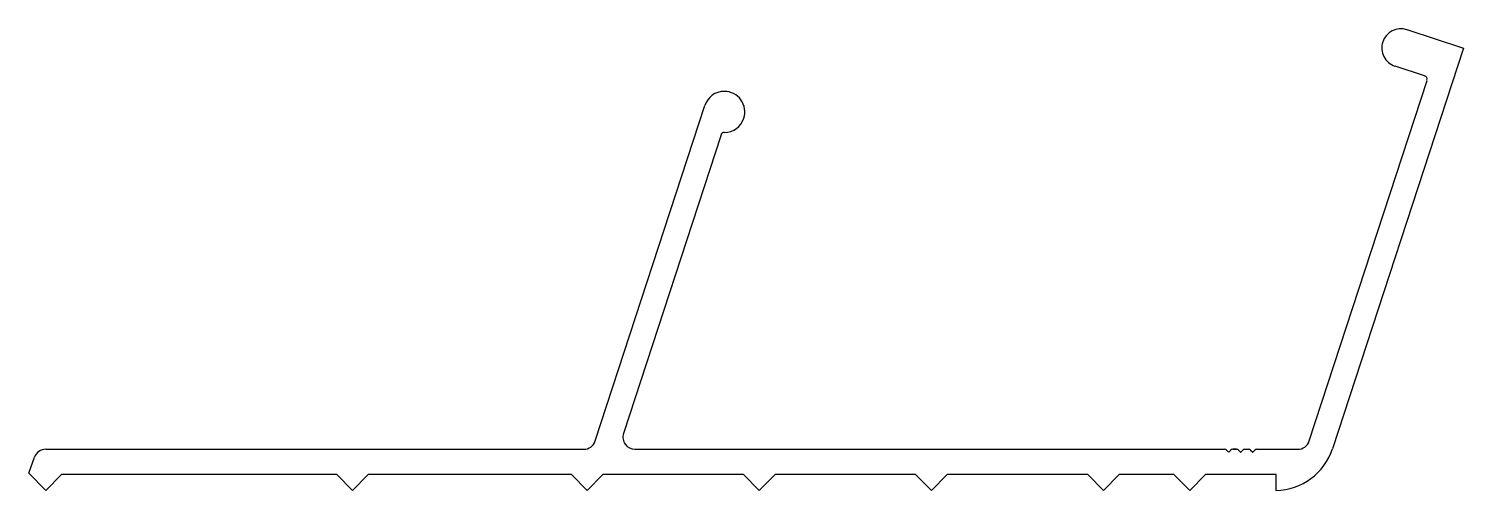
# Model space of a CAD drawing. Extents: x -62 to 57, y 1 to 39.
import ezdxf

# ---------------------------------------------------------------- set-up
doc = ezdxf.new("R2010")
doc.units = 0
doc.header["$MEASUREMENT"] = 0
doc.layers.get('0').update_dxf_attribs({"linetype": 'CONTINUOUS'})

msp = doc.modelspace()

# ---------------------------------------------------------------- linework, layer by layer
at = {"color": 7}
for p, q in [((52.03, 38.84), (56.7, 37.31)), ((56.7, 37.31), (45.86, 4.12)), ((53.49, 35.01), (51.04, 35.81)), ((43.93, 4.76), (53.69, 34.63)), ((-15.21, 4.76), (-6.13, 32.55)), ((-4.79, 30.12), (-12.87, 5.38)), ((-60.73, 4.07), (-16.16, 4.07)), ((-11.92, 4.07), (36.91, 4.07)), ((36.9, 4.07), (36.9, 4.07)), ((37.07, 4), (37.25, 3.83)), ((37.26, 3.83), (37.43, 4)), ((37.6, 4.07), (37.9, 4.07)), ((37.9, 4.07), (37.6, 4.07)), ((37.6, 4.07), (37.9, 4.07)), ((37.9, 4.07), (37.6, 4.07)), ((37.6, 4.07), (37.9, 4.07)), ((38.07, 4), (38.25, 3.83)), ((38.26, 3.83), (38.43, 4)), ((38.6, 4.07), (38.9, 4.07)), ((39.07, 4), (39.25, 3.83)), ((39.26, 3.83), (39.43, 4)), ((39.6, 4.07), (42.98, 4.07)), ((-62.14, 2.09), (-61.67, 3.41)), ((-60.72, 0.67), (-62.14, 2.09)), ((-59.42, 1.97), (-60.72, 0.67)), ((-36.62, 1.97), (-59.42, 1.97)), ((-35.32, 0.67), (-36.62, 1.97)), ((-34.02, 1.97), (-35.32, 0.67)), ((-17.17, 1.97), (-34.02, 1.97)), ((-15.87, 0.67), (-17.17, 1.97)), ((-14.57, 1.97), (-15.87, 0.67)), ((-2.92, 1.97), (-14.57, 1.97)), ((-1.62, 0.67), (-2.92, 1.97)), ((-0.32, 1.97), (-1.62, 0.67)), ((11.33, 1.97), (-0.32, 1.97)), ((12.63, 0.67), (11.33, 1.97)), ((13.93, 1.97), (12.63, 0.67)), ((25.58, 1.97), (13.93, 1.97)), ((26.88, 0.67), (25.58, 1.97)), ((28.18, 1.97), (26.88, 0.67)), ((32.73, 1.97), (28.18, 1.97)), ((34.03, 0.67), (32.73, 1.97)), ((35.33, 1.97), (34.03, 0.67)), ((41.18, 1.97), (35.33, 1.97)), ((41.18, 0.67), (41.18, 1.97))]:
    msp.add_line(p, q, dxfattribs=at)
for centre, radius, start, end in [((51.53, 37.32), 1.59, 71.92, 161.92), ((51.53, 37.32), 1.59, 161.92, 251.92), ((53.4, 34.73), 0.3, 341.92, 71.92), ((-4.52, 32.02), 1.7, 90, 161.92), ((-4.52, 32.02), 1.7, 341.92, 90), ((-4.52, 32.02), 1.7, 270.2808, 341.92), ((-4.51, 30.02), 0.3, 90.2808, 161.92), ((-16.16, 5.07), 1, 270.0041, 341.92), ((-11.92, 5.07), 1, 161.92, 270.0041), ((42.98, 5.07), 1, 270.0041, 341.92), ((-60.73, 3.07), 1, 90.0041, 160), ((36.9, 3.82), 0.25, 45, 90), ((37.25, 3.83), 0.008, 225, 315), ((37.6, 3.82), 0.25, 90, 135), ((37.9, 3.82), 0.25, 45, 90), ((38.25, 3.83), 0.008, 225, 315), ((38.6, 3.82), 0.25, 90, 135), ((38.9, 3.82), 0.25, 45, 90), ((39.25, 3.83), 0.008, 225, 315), ((39.6, 3.82), 0.25, 90, 135), ((41.11, 5.67), 5, 270.7945, 341.9153)]:
    msp.add_arc(centre, radius, start, end, dxfattribs=at)

doc.saveas('drawing.dxf')
